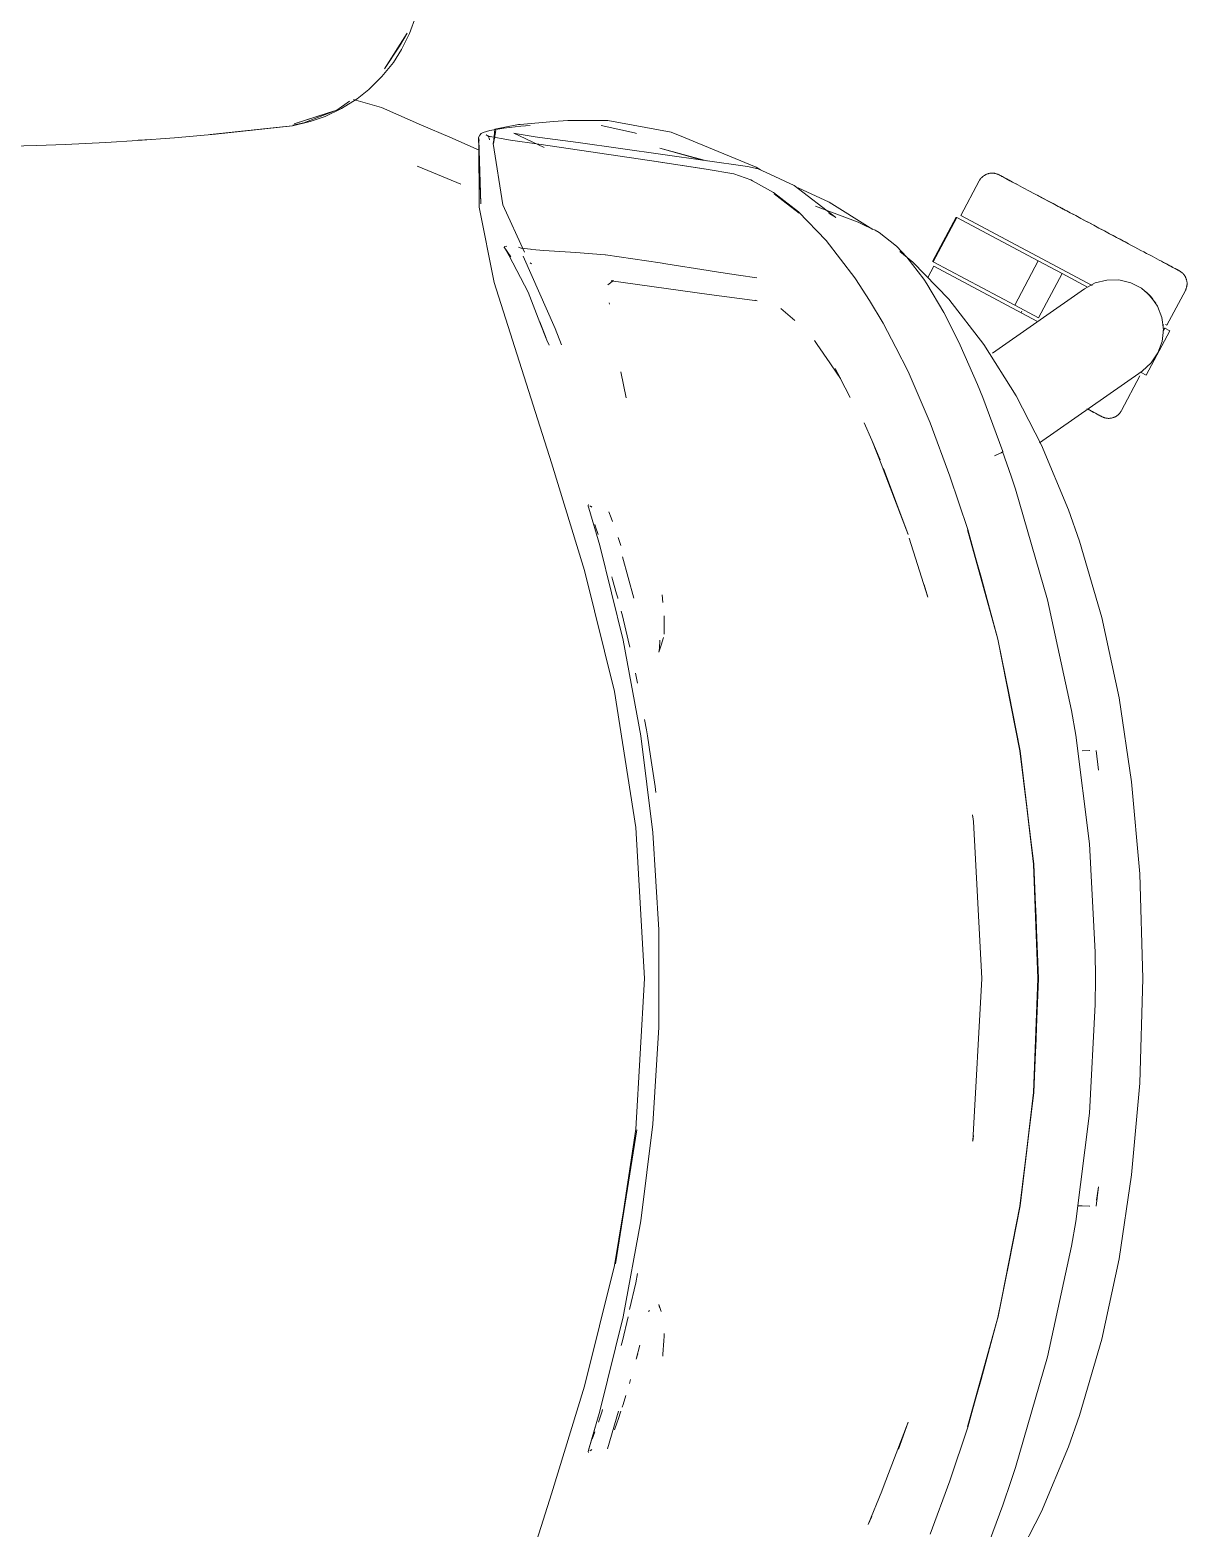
# Model space of a CAD drawing. Header units: millimetres. Extents: x 155927 to 317870, y -36033 to 97293.
# Drawn here: x 181993.4 to 182315.7, y 11377.2 to 11794.4 of the extents above; entities that cross this region are included whole.
import ezdxf

# ---------------------------------------------------------------- set-up
doc = ezdxf.new("R2010")
doc.units = ezdxf.units.MM
doc.header["$MEASUREMENT"] = 0
doc.layers.add('G-IMPT', color=8, linetype='CONTINUOUS', lineweight=9)
doc.layers.add('I-FURN', color=8, linetype='CONTINUOUS', lineweight=9)

msp = doc.modelspace()

# ---------------------------------------------------------------- linework, layer by layer
at = {"layer": 'G-IMPT'}
for p, q in [((182099.14, 11793.39), (182100.85, 11798.16)), ((182098.49, 11793.48), (182092.17, 11783.53)), ((182098.49, 11793.48), (182096.33, 11789.81)), ((182099.14, 11793.39), (182096.9, 11788.88)), ((182096.33, 11789.81), (182092.17, 11783.53)), ((182091.44, 11781.36), (182094.63, 11785.33)), ((182096.9, 11788.88), (182094.63, 11785.33)), ((182091.44, 11781.36), (182087.84, 11777.81)), ((182087.84, 11777.81), (182084.53, 11775.18)), ((182080.2, 11772.45), (182075.62, 11770.26)), ((182078.88, 11772.06), (182082.46, 11774.48)), ((182080.2, 11772.45), (182084.53, 11775.18)), ((182091.36, 11772.74), (182083.54, 11775)), ((182091.36, 11772.74), (182102.49, 11767.88)), ((182066.53, 11767.66), (182071.49, 11768.82)), ((182066.6, 11767.88), (182069.66, 11768.45)), ((182078.88, 11772.06), (182067.03, 11768.24)), ((182076.17, 11771.16), (182067.03, 11768.24)), ((182069.66, 11768.45), (182077.84, 11771.65)), ((182075.62, 11770.26), (182071.49, 11768.82)), ((182078.88, 11772.06), (182076.17, 11771.16)), ((182139.26, 11768.84), (182129.93, 11768.03)), ((182139.26, 11768.84), (182143.21, 11769.18)), ((182143.21, 11769.18), (182147.38, 11769.18)), ((182154.35, 11769.15), (182147.38, 11769.18)), ((182154.35, 11769.15), (182172.05, 11765.91)), ((182023.41, 11763.59), (182033.69, 11764.32)), ((182045.09, 11765.31), (182033.69, 11764.32)), ((182066.53, 11767.66), (182043.57, 11765.2)), ((182043.57, 11765.2), (182063.71, 11767.33)), ((182066.53, 11767.66), (182045.09, 11765.31)), ((182062.2, 11767.18), (182063.71, 11767.33)), ((182066.53, 11767.66), (182063.71, 11767.33)), ((182102.49, 11767.88), (182110.32, 11764.46)), ((182110.32, 11764.46), (182118.49, 11760.89)), ((182118.35, 11764.45), (182118.75, 11765.02)), ((182118.35, 11764.45), (182118.54, 11763.58)), ((182118.97, 11745.89), (182118.38, 11764.33)), ((182118.38, 11764.33), (182118.48, 11763.87)), ((182119.12, 11765.52), (182118.75, 11765.02)), ((182119.12, 11765.52), (182119.66, 11765.84)), ((182121.52, 11766.39), (182119.66, 11765.84)), ((182121.01, 11764.79), (182120.51, 11765.19)), ((182121.61, 11764.63), (182120.51, 11765.19)), ((182121.61, 11764.63), (182120.99, 11764.8)), ((182120.99, 11764.8), (182127.26, 11763.69)), ((182121.33, 11764.25), (182121.01, 11764.79)), ((182121.33, 11764.25), (182121.41, 11763.76)), ((182124.8, 11766.92), (182121.52, 11766.39)), ((182123.13, 11766.33), (182122.44, 11762.75)), ((182122.5, 11762.78), (182122.89, 11766.74)), ((182123.13, 11766.33), (182122.5, 11762.78)), ((182125.21, 11767.18), (182122.89, 11766.74)), ((182124.8, 11766.92), (182125.42, 11767)), ((182125.21, 11767.18), (182129.46, 11767.99)), ((182130.1, 11767.52), (182125.42, 11767)), ((182136.66, 11761.6), (182128.23, 11765.6)), ((182128.23, 11765.6), (182129.09, 11765.46)), ((182129.09, 11765.46), (182134.11, 11764.62)), ((182129.93, 11768.03), (182129.46, 11767.99)), ((182130.1, 11767.52), (182132.69, 11767.73)), ((182134.11, 11764.62), (182135.41, 11764.41)), ((182146.07, 11762.97), (182135.41, 11764.41)), ((182152.49, 11767.74), (182161.79, 11765.7)), ((182161.79, 11765.7), (182162.37, 11765.55)), ((182172.05, 11765.91), (182175.91, 11764.32)), ((182179.27, 11762.93), (182175.91, 11764.32)), ((181983.04, 11761.91), (181995.35, 11762.2)), ((182003.23, 11762.49), (181995.35, 11762.2)), ((182003.23, 11762.49), (182014.54, 11763.03)), ((182023.41, 11763.59), (182014.54, 11763.03)), ((182025.45, 11763.73), (182023.55, 11763.64)), ((182025.45, 11763.73), (182026.87, 11763.86)), ((182118.97, 11745.89), (182118.48, 11763.87)), ((182118.53, 11745), (182118.48, 11763.87)), ((182118.48, 11763.87), (182118.52, 11763.7)), ((182118.54, 11763.58), (182118.52, 11763.7)), ((182125.16, 11745.7), (182122.44, 11762.75)), ((182135.11, 11762.58), (182127.26, 11763.69)), ((182165.98, 11758.02), (182135.11, 11762.58)), ((182146.07, 11762.97), (182193.29, 11756.29)), ((182168.87, 11761.42), (182180.76, 11758.07)), ((182168.87, 11761.42), (182181.82, 11757.92)), ((182195.72, 11756.13), (182179.27, 11762.93)), ((182101.26, 11756.46), (182101.53, 11756.36)), ((182113.38, 11751.43), (182101.53, 11756.36)), ((182165.98, 11758.02), (182181.17, 11755.7)), ((182166.59, 11757.93), (182181.75, 11755.63)), ((182166.59, 11757.93), (182181.17, 11755.7)), ((182193.29, 11756.29), (182196.28, 11755.65)), ((182196.89, 11755.36), (182195.72, 11756.13)), ((182189.42, 11754.33), (182181.75, 11755.63)), ((182194.21, 11752.58), (182189.42, 11754.33)), ((182194.21, 11752.58), (182194.63, 11752.36)), ((182200.47, 11749.08), (182194.63, 11752.36)), ((182199.65, 11754.08), (182196.28, 11755.65)), ((182206.22, 11751.02), (182199.65, 11754.08)), ((182207.43, 11743.66), (182200.47, 11749.08)), ((182200.69, 11748.75), (182207.64, 11743.35)), ((182200.69, 11748.75), (182204.07, 11746.16)), ((182217.87, 11742.1), (182206.22, 11751.02)), ((182215.98, 11746.39), (182207.35, 11750.37)), ((182122.72, 11724.04), (182118.53, 11745)), ((182125.16, 11745.7), (182131.14, 11732.52)), ((182207.64, 11743.35), (182204.07, 11746.16)), ((182207.43, 11743.66), (182215.17, 11735.76)), ((182212.22, 11745.33), (182224.12, 11740.82)), ((182227.43, 11739.27), (182215.98, 11746.39)), ((182217.87, 11742.1), (182215.92, 11743.21)), ((182226.35, 11739.75), (182224.12, 11740.82)), ((182228.79, 11738.58), (182226.35, 11739.75)), ((182227.43, 11739.27), (182228.2, 11738.77)), ((182215.17, 11735.76), (182223.19, 11725.32)), ((182228.79, 11738.58), (182229.92, 11737.96)), ((182229.92, 11737.96), (182234.79, 11734.1)), ((182125.52, 11733.89), (182125.48, 11733.72)), ((182125.54, 11734.02), (182125.52, 11733.89)), ((182125.52, 11733.89), (182127.36, 11731.19)), ((182125.52, 11733.89), (182126.87, 11731.44)), ((182126.23, 11734.17), (182125.54, 11734.02)), ((182132.15, 11721.33), (182126.87, 11731.44)), ((182129.5, 11733.86), (182130.27, 11733.58)), ((182130.33, 11733.56), (182130.27, 11733.58)), ((182132.79, 11733.27), (182130.33, 11733.56)), ((182139.7, 11711.22), (182130.77, 11731.38)), ((182132.79, 11733.27), (182133.16, 11733.23)), ((182136.57, 11732.98), (182133.16, 11733.23)), ((182136.57, 11732.98), (182145.42, 11732.35)), ((182153.66, 11731.73), (182145.42, 11732.35)), ((182153.74, 11731.72), (182153.66, 11731.73)), ((182153.74, 11731.72), (182168.96, 11729.51)), ((182237.68, 11731.07), (182234.79, 11734.1)), ((182235.68, 11732.66), (182239.35, 11729.65)), ((182237.68, 11731.07), (182242.4, 11724.94)), ((182133.15, 11729.21), (182132.71, 11729.48)), ((182168.96, 11729.51), (182170.51, 11729.26)), ((182170.51, 11729.26), (182182.28, 11727.39)), ((182183.94, 11727.13), (182182.28, 11727.39)), ((182190.78, 11726.07), (182183.94, 11727.13)), ((182239.35, 11729.65), (182249.31, 11719.36)), ((182138.71, 11673.8), (182122.72, 11724.04)), ((182154.4, 11723.34), (182155.96, 11724.58)), ((182155.25, 11724.45), (182155.52, 11724.5)), ((182182.59, 11720.72), (182155.25, 11724.45)), ((182155.75, 11724.54), (182155.52, 11724.5)), ((182190.78, 11726.07), (182195.85, 11725.32)), ((182223.19, 11725.32), (182223.36, 11725.06)), ((182227.24, 11718.97), (182223.36, 11725.06)), ((182242.4, 11724.94), (182243.26, 11723.65)), ((182247.99, 11715.66), (182243.26, 11723.65)), ((182132.15, 11721.33), (182135.4, 11712.86)), ((182154.75, 11718.39), (182154.8, 11718.04)), ((182182.59, 11720.72), (182195.94, 11718.94)), ((182195.94, 11718.94), (182195.47, 11719.08)), ((182227.24, 11718.97), (182231.01, 11712.74)), ((182259.12, 11706.76), (182249.31, 11719.36)), ((182206.44, 11713.44), (182202.53, 11716.77)), ((182252.3, 11707.05), (182247.99, 11715.66)), ((182252.52, 11706.6), (182247.99, 11715.66)), ((182247.99, 11715.66), (182248.3, 11715.06)), ((182252.52, 11706.6), (182248.3, 11715.06)), ((182137.42, 11707.96), (182135.39, 11713.06)), ((182135.39, 11713.06), (182137.19, 11708.53)), ((182135.4, 11712.86), (182137.42, 11707.96)), ((182141.44, 11706.64), (182139.7, 11711.22)), ((182234.58, 11705.95), (182231.01, 11712.74)), ((182137.42, 11707.96), (182137.98, 11706.55)), ((182212.71, 11706.8), (182211.96, 11707.91)), ((182216.21, 11701.67), (182212.71, 11706.8)), ((182234.58, 11705.95), (182237.97, 11699.22)), ((182252.3, 11707.05), (182252.52, 11706.6)), ((182252.52, 11706.6), (182257.29, 11695.65)), ((182259.12, 11706.76), (182268.09, 11692.46)), ((182216.6, 11701.09), (182216.21, 11701.67)), ((182159.43, 11691.91), (182158.02, 11699.17)), ((182219.16, 11697.34), (182216.6, 11701.09)), ((182219.16, 11697.34), (182217.66, 11700.11)), ((182221.84, 11692.01), (182217.66, 11700.11)), ((182244.14, 11684.99), (182237.97, 11699.22)), ((182257.29, 11695.65), (182258.77, 11691.97)), ((182258.77, 11691.97), (182264.34, 11677)), ((182268.09, 11692.46), (182275.18, 11678.69)), ((182225.72, 11684.96), (182227.91, 11680.12)), ((182244.14, 11684.99), (182249.6, 11670.11)), ((182227.91, 11680.12), (182230.22, 11674.67)), ((182227.91, 11680.12), (182230.64, 11673.03)), ((182263.08, 11676.22), (182263.9, 11676.6)), ((182263.08, 11676.22), (182263.72, 11676.5)), ((182263.72, 11676.5), (182263.9, 11676.6)), ((182264.31, 11676.87), (182263.9, 11676.6)), ((182263.9, 11676.6), (182264.3, 11676.83)), ((182264.31, 11676.87), (182264.3, 11676.83)), ((182264.34, 11677), (182264.31, 11676.87)), ((182264.31, 11676.87), (182264.31, 11677)), ((182264.31, 11677), (182266.71, 11670.07)), ((182282.7, 11660.71), (182275.18, 11678.69)), ((182138.71, 11673.8), (182147.89, 11643.83)), ((182231.3, 11671.31), (182230.64, 11673.03)), ((182263.08, 11676.22), (182262.02, 11675.8)), ((182262.02, 11675.8), (182262.61, 11676.02)), ((182263.08, 11676.22), (182262.61, 11676.02)), ((182238.01, 11653.86), (182231.19, 11672.27)), ((182238.01, 11653.86), (182231.3, 11671.31)), ((182254.61, 11655.2), (182249.6, 11670.11)), ((182267.91, 11666.47), (182266.71, 11670.07)), ((182276.85, 11635.64), (182267.91, 11666.47)), ((182148.94, 11662.23), (182148.85, 11662)), ((182148.85, 11662), (182148.91, 11661.77)), ((182148.91, 11661.77), (182148.98, 11661.48)), ((182148.98, 11661.48), (182149.05, 11661.21)), ((182152.12, 11650.78), (182149.05, 11661.21)), ((182149.94, 11661.46), (182149.33, 11661.85)), ((182149.94, 11661.46), (182149.73, 11661.61)), ((182155.25, 11658.53), (182154.64, 11660.19)), ((182285.77, 11651.98), (182282.7, 11660.71)), ((182150.96, 11655.98), (182150.72, 11656.64)), ((182150.96, 11655.98), (182151.71, 11653.88)), ((182155.25, 11658.53), (182155.62, 11657.52)), ((182157.96, 11650.77), (182157.24, 11652.99)), ((182243.54, 11636.39), (182238.29, 11652.87)), ((182258.34, 11641.95), (182254.57, 11655.11)), ((182262.99, 11624.7), (182254.57, 11655.11)), ((182262.99, 11624.7), (182254.61, 11655.2)), ((182285.77, 11651.98), (182291.95, 11630.74)), ((182158.67, 11624.46), (182152.12, 11650.78)), ((182158.41, 11647.68), (182161.63, 11636.16)), ((182156.21, 11610.14), (182147.89, 11643.83)), ((182155.7, 11641.35), (182155.5, 11642.04)), ((182156.82, 11637.36), (182155.7, 11641.35)), ((182243.54, 11636.39), (182242.47, 11639.82)), ((182258.34, 11641.95), (182262.99, 11624.7)), ((182156.82, 11637.36), (182157.14, 11636.22)), ((182157.14, 11636.22), (182157.18, 11636.04)), ((182169.7, 11634.96), (182169.48, 11637.06)), ((182276.85, 11635.64), (182283.52, 11604.85)), ((182158.44, 11631.2), (182158.1, 11632.49)), ((182158.44, 11631.2), (182159.99, 11624.45)), ((182170.1, 11626.11), (182170.01, 11631.17)), ((182170.01, 11631.17), (182170.09, 11628.89)), ((182291.95, 11630.74), (182296.76, 11608.37)), ((182170.1, 11626.11), (182170.09, 11628.89)), ((182158.67, 11624.46), (182163.6, 11597.79)), ((182160.45, 11622.47), (182159.99, 11624.45)), ((182168.56, 11621.05), (182169.24, 11623)), ((182168.77, 11622.1), (182168.81, 11624.41)), ((182168.82, 11624.27), (182168.81, 11624.41)), ((182169.24, 11623), (182169.85, 11625.16)), ((182262.99, 11624.7), (182269.17, 11593.57)), ((182262.99, 11624.7), (182266.07, 11609.68)), ((182262.99, 11624.7), (182269.16, 11593.65)), ((182168.77, 11622.1), (182168.56, 11621.05)), ((182162.65, 11612.42), (182162.11, 11615.24)), ((182156.21, 11610.14), (182162.2, 11572.23)), ((182269.17, 11593.57), (182266.07, 11609.68)), ((182296.76, 11608.37), (182300.25, 11584.95)), ((182164.57, 11602.32), (182165.13, 11599.42)), ((182284.7, 11597.93), (182283.52, 11604.85)), ((182163.6, 11597.79), (182166.9, 11570.87)), ((182165.37, 11597.79), (182165.13, 11599.42)), ((182166.22, 11592.16), (182165.37, 11597.79)), ((182288.52, 11567.76), (182284.7, 11597.93)), ((182272.99, 11562.06), (182269.16, 11593.65)), ((182272.95, 11562.02), (182269.17, 11593.57)), ((182269.17, 11593.57), (182271.11, 11578.1)), ((182286.5, 11593.61), (182288.59, 11593.69)), ((182288.59, 11593.69), (182288.48, 11593.69)), ((182290.35, 11593.66), (182291, 11588.24)), ((182166.22, 11592.16), (182167.52, 11583.64)), ((182300.25, 11584.95), (182302.51, 11559.38)), ((182167.52, 11583.64), (182167.7, 11581.98)), ((182272.95, 11562.02), (182271.11, 11578.1)), ((182162.2, 11572.23), (182164.56, 11530.24)), ((182255.95, 11575.52), (182255.99, 11575.27)), ((182256.23, 11573.97), (182255.96, 11575.75)), ((182256.23, 11573.97), (182255.99, 11575.27)), ((182258.55, 11530.24), (182256.23, 11573.97)), ((182258.5, 11530.24), (182256.23, 11573.97)), ((182168.55, 11543.8), (182166.9, 11570.87)), ((182290.13, 11537.55), (182288.52, 11567.76)), ((182273.63, 11547.13), (182272.95, 11562.02)), ((182272.95, 11562.02), (182274.09, 11530.24)), ((182272.99, 11562.06), (182274.32, 11530.24)), ((182302.51, 11559.38), (182303.36, 11530.24)), ((182168.55, 11543.8), (182168.55, 11516.68)), ((182273.63, 11547.13), (182274.09, 11530.24)), ((182290.13, 11537.55), (182290.23, 11530.24)), ((182162.2, 11488.26), (182164.56, 11530.24)), ((182258.5, 11530.24), (182256, 11484.9)), ((182272.95, 11498.47), (182274.09, 11530.24)), ((182274.32, 11530.24), (182272.99, 11498.43)), ((182273.63, 11513.36), (182274.09, 11530.24)), ((182290.13, 11522.93), (182290.23, 11530.24)), ((182303.36, 11530.24), (182302.51, 11501.1)), ((182290.13, 11522.93), (182288.52, 11492.73)), ((182168.55, 11516.68), (182166.9, 11489.61)), ((182272.95, 11498.47), (182273.63, 11513.36)), ((182272.99, 11498.43), (182269.16, 11466.83)), ((182272.95, 11498.47), (182269.17, 11466.91)), ((182271.11, 11482.39), (182272.95, 11498.47)), ((182302.51, 11501.1), (182300.25, 11475.53)), ((182163.6, 11462.69), (182166.9, 11489.61)), ((182288.52, 11492.73), (182284.7, 11462.56)), ((182156.21, 11450.34), (182162.46, 11488.08)), ((182162.2, 11488.26), (182156.47, 11450.72)), ((182162.46, 11488.08), (182156.47, 11450.72)), ((182255.95, 11484.96), (182255.99, 11485.21)), ((182256.23, 11486.51), (182255.99, 11485.21)), ((182256, 11484.9), (182256.23, 11486.51)), ((182271.11, 11482.39), (182269.17, 11466.91)), ((182290.35, 11466.83), (182291, 11472.24)), ((182290.43, 11468.47), (182291, 11472.24)), ((182300.25, 11475.53), (182296.76, 11452.11)), ((182269.17, 11466.91), (182262.95, 11435.67)), ((182262.95, 11435.67), (182269.16, 11466.83)), ((182269.17, 11466.91), (182266.07, 11450.81)), ((182285.25, 11466.92), (182286.5, 11466.87)), ((182288.59, 11466.8), (182286.5, 11466.87)), ((182288.59, 11466.8), (182288.48, 11466.8)), ((182158.67, 11436.02), (182163.6, 11462.69)), ((182284.7, 11462.56), (182283.52, 11455.64)), ((182283.52, 11455.64), (182276.85, 11424.85)), ((182291.95, 11429.75), (182296.76, 11452.11)), ((182147.89, 11416.66), (182156.21, 11450.34)), ((182162.62, 11448.07), (182162.15, 11445.44)), ((182262.99, 11435.78), (182266.07, 11450.81)), ((182162.15, 11445.44), (182160.44, 11438.02)), ((182168.56, 11439.43), (182169.24, 11437.48)), ((182168.56, 11439.43), (182168.73, 11438.58)), ((182158.67, 11436.02), (182152.12, 11409.7)), ((182159.99, 11436.04), (182158.44, 11429.29)), ((182165.89, 11437.83), (182165.75, 11437.42)), ((182262.99, 11435.78), (182254.57, 11405.38)), ((182262.99, 11435.78), (182254.61, 11405.29)), ((182258.34, 11418.54), (182262.99, 11435.78)), ((182169.99, 11429.27), (182170.09, 11430.64)), ((182170.09, 11431.34), (182170.09, 11430.64)), ((182158.44, 11429.29), (182158.1, 11428.01)), ((182162.29, 11424.21), (182163.29, 11428.07)), ((182169.99, 11429.27), (182169.71, 11425.56)), ((182285.77, 11408.51), (182291.95, 11429.75)), ((182162.29, 11424.21), (182162.68, 11425.73)), ((182169.71, 11425.56), (182169.68, 11425.08)), ((182267.91, 11394.02), (182276.85, 11424.85)), ((182160.38, 11417.42), (182160.71, 11418.54)), ((182258.34, 11418.54), (182254.57, 11405.38)), ((182147.89, 11416.66), (182138.71, 11386.68)), ((182158.6, 11411.63), (182159.39, 11414.12)), ((182152.12, 11409.7), (182148.85, 11398.48)), ((182152.12, 11409.7), (182149.01, 11398.88)), ((182152.12, 11409.7), (182149.06, 11399.17)), ((182152.75, 11409.71), (182152.02, 11407.48)), ((182152.75, 11409.71), (182152.9, 11410.17)), ((182157.32, 11409.71), (182154.28, 11399.28)), ((182157.21, 11407.41), (182157.98, 11409.71)), ((182158.36, 11410.85), (182158.6, 11411.63)), ((182151.73, 11406.68), (182152.02, 11407.48)), ((182156.19, 11404.53), (182156.95, 11406.69)), ((182157.21, 11407.41), (182156.95, 11406.69)), ((182238.01, 11406.63), (182231.3, 11389.18)), ((182238.01, 11406.63), (182235.29, 11399.19)), ((182282.7, 11399.77), (182285.77, 11408.51)), ((182150.4, 11402.96), (182150, 11401.89)), ((182150.74, 11403.93), (182150.4, 11402.96)), ((182249.6, 11390.37), (182254.61, 11405.29)), ((182148.85, 11398.48), (182148.99, 11398.24)), ((182149.06, 11399.17), (182149.01, 11398.88)), ((182149.94, 11399.02), (182149.33, 11398.64)), ((182149.94, 11399.02), (182149.73, 11398.88)), ((182282.7, 11399.77), (182275.18, 11381.8)), ((182267.91, 11394.02), (182266.71, 11390.41)), ((182231.3, 11389.18), (182230.64, 11387.45)), ((182249.6, 11390.37), (182244.14, 11375.49)), ((182264.37, 11383.59), (182266.71, 11390.41)), ((182138.71, 11386.68), (182122.72, 11336.44)), ((182230.64, 11387.45), (182226.91, 11378.13)), ((182226.91, 11378.13), (182227.91, 11380.37)), ((182264.37, 11383.59), (182258.77, 11368.52)), ((182275.18, 11381.8), (182268.09, 11368.02))]:
    msp.add_line(p, q, dxfattribs=at)
at = {"layer": 'I-FURN'}
for p, q in [((182257.83, 11752.35), (182252.68, 11742.66)), ((182257.83, 11752.35), (182257.91, 11752.49)), ((182257.91, 11752.49), (182257.99, 11752.63)), ((182257.99, 11752.63), (182258.08, 11752.76)), ((182258.08, 11752.76), (182258.17, 11752.89)), ((182258.17, 11752.89), (182258.27, 11753.02)), ((182258.27, 11753.02), (182258.38, 11753.14)), ((182258.38, 11753.14), (182258.49, 11753.26)), ((182258.49, 11753.26), (182258.6, 11753.37)), ((182258.6, 11753.37), (182258.72, 11753.48)), ((182258.72, 11753.48), (182258.84, 11753.59)), ((182258.84, 11753.59), (182258.97, 11753.68)), ((182258.97, 11753.68), (182259.1, 11753.78)), ((182259.1, 11753.78), (182259.24, 11753.87)), ((182259.24, 11753.87), (182259.38, 11753.95)), ((182259.38, 11753.95), (182259.52, 11754.03)), ((182259.52, 11754.03), (182259.66, 11754.1)), ((182259.66, 11754.1), (182259.81, 11754.17)), ((182259.81, 11754.17), (182259.96, 11754.23)), ((182259.96, 11754.23), (182260.11, 11754.28)), ((182260.11, 11754.28), (182260.26, 11754.33)), ((182260.26, 11754.33), (182260.42, 11754.37)), ((182260.42, 11754.37), (182260.58, 11754.41)), ((182260.58, 11754.41), (182260.73, 11754.43)), ((182260.73, 11754.43), (182260.89, 11754.46)), ((182260.89, 11754.46), (182261.05, 11754.47)), ((182261.05, 11754.47), (182261.22, 11754.48)), ((182261.22, 11754.48), (182261.38, 11754.49)), ((182261.38, 11754.49), (182261.54, 11754.48)), ((182261.54, 11754.48), (182261.7, 11754.48)), ((182261.7, 11754.48), (182261.86, 11754.46)), ((182261.86, 11754.46), (182262.02, 11754.44)), ((182262.02, 11754.44), (182262.18, 11754.41)), ((182262.18, 11754.41), (182262.33, 11754.37)), ((182262.33, 11754.37), (182262.49, 11754.33)), ((182262.49, 11754.33), (182262.64, 11754.29)), ((182262.64, 11754.29), (182262.8, 11754.23)), ((182262.8, 11754.23), (182262.95, 11754.17)), ((182262.95, 11754.17), (182263.09, 11754.11)), ((182263.09, 11754.11), (182263.24, 11754.04)), ((182263.24, 11754.04), (182263.28, 11754.02)), ((182263.28, 11754.02), (182263.3, 11754.01)), ((182263.28, 11754.01), (182263.28, 11754.02)), ((182263.32, 11753.99), (182263.28, 11754.01)), ((182263.3, 11754.01), (182263.36, 11753.97)), ((182263.41, 11753.95), (182263.32, 11753.99)), ((182263.36, 11753.97), (182263.46, 11753.92)), ((182263.53, 11753.88), (182263.41, 11753.95)), ((182263.46, 11753.92), (182263.6, 11753.85)), ((182263.69, 11753.8), (182263.53, 11753.88)), ((182263.6, 11753.85), (182263.78, 11753.75)), ((182263.89, 11753.69), (182263.69, 11753.8)), ((182263.78, 11753.75), (182264, 11753.63)), ((182264.13, 11753.56), (182263.89, 11753.69)), ((182264, 11753.63), (182264.26, 11753.5)), ((182264.41, 11753.41), (182264.13, 11753.56)), ((182264.26, 11753.5), (182264.55, 11753.34)), ((182264.73, 11753.24), (182264.41, 11753.41)), ((182264.55, 11753.34), (182264.89, 11753.16)), ((182265.09, 11753.05), (182264.73, 11753.24)), ((182264.89, 11753.16), (182265.26, 11752.96)), ((182265.48, 11752.85), (182265.09, 11753.05)), ((182265.26, 11752.96), (182265.67, 11752.74)), ((182265.91, 11752.62), (182265.48, 11752.85)), ((182265.67, 11752.74), (182266.12, 11752.51)), ((182266.37, 11752.37), (182265.91, 11752.62)), ((182266.12, 11752.51), (182266.6, 11752.25)), ((182266.87, 11752.1), (182266.37, 11752.37)), ((182266.6, 11752.25), (182267.12, 11751.97)), ((182267.41, 11751.82), (182266.87, 11752.1)), ((182267.12, 11751.97), (182267.67, 11751.68)), ((182267.98, 11751.52), (182267.41, 11751.82)), ((182267.67, 11751.68), (182268.25, 11751.37)), ((182268.58, 11751.2), (182267.98, 11751.52)), ((182269.21, 11750.86), (182268.58, 11751.2)), ((182269.88, 11750.51), (182269.21, 11750.86)), ((182270.57, 11750.14), (182269.88, 11750.51)), ((182271.29, 11749.75), (182270.57, 11750.14)), ((182272.04, 11749.35), (182271.29, 11749.75)), ((182272.82, 11748.94), (182272.04, 11749.35)), ((182273.62, 11748.52), (182272.82, 11748.94)), ((182274.45, 11748.08), (182273.62, 11748.52)), ((182274, 11748.32), (182274.83, 11747.87)), ((182275.29, 11747.63), (182274.45, 11748.08)), ((182274.83, 11747.87), (182275.69, 11747.42)), ((182276.16, 11747.17), (182275.29, 11747.63)), ((182275.69, 11747.42), (182276.57, 11746.95)), ((182277.05, 11746.69), (182276.16, 11747.17)), ((182276.57, 11746.95), (182277.46, 11746.47)), ((182277.95, 11746.21), (182277.05, 11746.69)), ((182277.46, 11746.47), (182278.38, 11745.99)), ((182278.88, 11745.72), (182277.95, 11746.21)), ((182278.38, 11745.99), (182279.31, 11745.49)), ((182279.81, 11745.22), (182278.88, 11745.72)), ((182279.31, 11745.49), (182280.25, 11744.99)), ((182280.77, 11744.72), (182279.81, 11745.22)), ((182280.25, 11744.99), (182281.21, 11744.48)), ((182281.73, 11744.2), (182280.77, 11744.72)), ((182281.21, 11744.48), (182282.18, 11743.97)), ((182282.7, 11743.69), (182281.73, 11744.2)), ((182282.18, 11743.97), (182283.15, 11743.45)), ((182283.69, 11743.16), (182282.7, 11743.69)), ((182283.15, 11743.45), (182284.14, 11742.92)), ((182251.38, 11742.22), (182244.81, 11729.86)), ((182244.98, 11729.77), (182251.55, 11742.13)), ((182251.55, 11742.13), (182274.26, 11730.05)), ((182289.28, 11723.2), (182252.68, 11742.66)), ((182284.68, 11742.64), (182283.69, 11743.16)), ((182284.14, 11742.92), (182285.14, 11742.39)), ((182285.67, 11742.11), (182284.68, 11742.64)), ((182285.14, 11742.39), (182286.14, 11741.86)), ((182286.68, 11741.57), (182285.67, 11742.11)), ((182286.14, 11741.86), (182287.14, 11741.33)), ((182287.68, 11741.04), (182286.68, 11741.57)), ((182287.14, 11741.33), (182288.14, 11740.79)), ((182288.69, 11740.51), (182287.68, 11741.04)), ((182288.14, 11740.79), (182289.15, 11740.26)), ((182289.69, 11739.97), (182288.69, 11740.51)), ((182289.15, 11740.26), (182290.15, 11739.73)), ((182290.69, 11739.44), (182289.69, 11739.97)), ((182290.15, 11739.73), (182291.15, 11739.19)), ((182291.69, 11738.91), (182290.69, 11739.44)), ((182291.15, 11739.19), (182292.15, 11738.66)), ((182292.69, 11738.38), (182291.69, 11738.91)), ((182292.15, 11738.66), (182293.14, 11738.14)), ((182293.67, 11737.85), (182292.69, 11738.38)), ((182293.14, 11738.14), (182294.13, 11737.61)), ((182294.65, 11737.33), (182293.67, 11737.85)), ((182294.13, 11737.61), (182295.1, 11737.1)), ((182295.62, 11736.82), (182294.65, 11737.33)), ((182295.1, 11737.1), (182296.06, 11736.58)), ((182296.58, 11736.31), (182295.62, 11736.82)), ((182296.06, 11736.58), (182297.02, 11736.08)), ((182297.52, 11735.81), (182296.58, 11736.31)), ((182297.02, 11736.08), (182297.95, 11735.58)), ((182298.45, 11735.31), (182297.52, 11735.81)), ((182297.95, 11735.58), (182298.88, 11735.09)), ((182299.37, 11734.83), (182298.45, 11735.31)), ((182298.88, 11735.09), (182299.78, 11734.61)), ((182300.26, 11734.35), (182299.37, 11734.83)), ((182301.14, 11733.88), (182300.26, 11734.35)), ((182302, 11733.43), (182301.14, 11733.88)), ((182302.83, 11732.98), (182302, 11733.43)), ((182303.64, 11732.55), (182302.83, 11732.98)), ((182304.43, 11732.13), (182303.64, 11732.55)), ((182305.19, 11731.73), (182304.43, 11732.13)), ((182305.93, 11731.34), (182305.19, 11731.73)), ((182306.63, 11730.96), (182305.93, 11731.34)), ((182307.31, 11730.6), (182306.63, 11730.96)), ((182245.17, 11728.54), (182243.49, 11725.38)), ((182267.69, 11717.69), (182244.98, 11729.77)), ((182273.86, 11713.28), (182245.17, 11728.54)), ((182267.69, 11717.69), (182274.26, 11730.05)), ((182274.26, 11730.05), (182280.9, 11726.52)), ((182307.96, 11730.26), (182307.31, 11730.6)), ((182308.58, 11729.93), (182307.96, 11730.26)), ((182309.16, 11729.62), (182308.58, 11729.93)), ((182308.85, 11729.78), (182309.42, 11729.48)), ((182309.71, 11729.33), (182309.16, 11729.62)), ((182309.42, 11729.48), (182309.95, 11729.2)), ((182310.23, 11729.05), (182309.71, 11729.33)), ((182309.95, 11729.2), (182310.46, 11728.93)), ((182310.71, 11728.79), (182310.23, 11729.05)), ((182310.46, 11728.93), (182310.92, 11728.68)), ((182311.16, 11728.56), (182310.71, 11728.79)), ((182310.92, 11728.68), (182311.35, 11728.45)), ((182311.57, 11728.34), (182311.16, 11728.56)), ((182311.35, 11728.45), (182311.74, 11728.25)), ((182311.94, 11728.14), (182311.57, 11728.34)), ((182311.74, 11728.25), (182312.1, 11728.06)), ((182312.28, 11727.96), (182311.94, 11728.14)), ((182312.1, 11728.06), (182312.42, 11727.89)), ((182312.57, 11727.8), (182312.28, 11727.96)), ((182312.42, 11727.89), (182312.7, 11727.74)), ((182312.83, 11727.67), (182312.57, 11727.8)), ((182312.7, 11727.74), (182312.94, 11727.61)), ((182313.05, 11727.55), (182312.83, 11727.67)), ((182312.94, 11727.61), (182313.14, 11727.5)), ((182313.23, 11727.46), (182313.05, 11727.55)), ((182313.14, 11727.5), (182313.3, 11727.42)), ((182313.37, 11727.38), (182313.23, 11727.46)), ((182313.3, 11727.42), (182313.42, 11727.35)), ((182313.47, 11727.33), (182313.37, 11727.38)), ((182313.42, 11727.35), (182313.5, 11727.31)), ((182313.53, 11727.3), (182313.47, 11727.33)), ((182313.5, 11727.31), (182313.55, 11727.29)), ((182313.55, 11727.28), (182313.53, 11727.3)), ((182313.55, 11727.29), (182313.55, 11727.28)), ((182313.55, 11727.28), (182313.69, 11727.21)), ((182313.69, 11727.21), (182313.83, 11727.12)), ((182313.83, 11727.12), (182313.96, 11727.03)), ((182313.96, 11727.03), (182314.09, 11726.94)), ((182314.09, 11726.94), (182314.22, 11726.84)), ((182314.22, 11726.84), (182314.34, 11726.73)), ((182314.34, 11726.73), (182314.46, 11726.62)), ((182314.46, 11726.62), (182314.58, 11726.51)), ((182274.33, 11714.16), (182280.9, 11726.52)), ((182280.9, 11726.52), (182287.96, 11722.77)), ((182287.1, 11722.31), (182290.07, 11723.9)), ((182290.07, 11723.9), (182293.34, 11724.72)), ((182293.34, 11724.72), (182296.72, 11724.75)), ((182296.72, 11724.75), (182300, 11723.96)), ((182300, 11723.96), (182302.99, 11722.41)), ((182302.99, 11722.41), (182305.53, 11720.19)), ((182314.58, 11726.51), (182314.68, 11726.39)), ((182314.68, 11726.39), (182314.79, 11726.27)), ((182314.79, 11726.27), (182314.89, 11726.14)), ((182314.89, 11726.14), (182314.98, 11726.01)), ((182314.98, 11726.01), (182315.07, 11725.87)), ((182315.07, 11725.87), (182315.15, 11725.74)), ((182315.15, 11725.74), (182315.23, 11725.59)), ((182315.23, 11725.59), (182315.3, 11725.45)), ((182315.3, 11725.45), (182315.37, 11725.3)), ((182315.37, 11725.3), (182315.43, 11725.15)), ((182315.43, 11725.15), (182315.48, 11725)), ((182315.49, 11722.47), (182315.43, 11722.31)), ((182315.48, 11725), (182315.53, 11724.85)), ((182315.54, 11722.62), (182315.49, 11722.47)), ((182315.53, 11724.85), (182315.57, 11724.69)), ((182315.58, 11722.78), (182315.54, 11722.62)), ((182315.57, 11724.69), (182315.61, 11724.53)), ((182315.61, 11722.93), (182315.58, 11722.78)), ((182315.61, 11724.53), (182315.64, 11724.38)), ((182315.64, 11723.09), (182315.61, 11722.93)), ((182315.64, 11724.38), (182315.66, 11724.22)), ((182315.66, 11723.25), (182315.64, 11723.09)), ((182315.66, 11724.22), (182315.68, 11724.06)), ((182315.68, 11723.41), (182315.66, 11723.25)), ((182315.68, 11724.06), (182315.69, 11723.9)), ((182315.69, 11723.57), (182315.68, 11723.41)), ((182315.69, 11723.9), (182315.69, 11723.73)), ((182315.69, 11723.73), (182315.69, 11723.57)), ((182261.47, 11704.36), (182287.1, 11722.31)), ((182304.7, 11721.06), (182303.28, 11722.21)), ((182306.99, 11718.27), (182304.7, 11721.06)), ((182305.53, 11720.19), (182307.47, 11717.43)), ((182310.07, 11712.15), (182315.22, 11721.83)), ((182315.24, 11721.87), (182315.22, 11721.83)), ((182315.31, 11722.02), (182315.24, 11721.87)), ((182315.38, 11722.16), (182315.31, 11722.02)), ((182315.43, 11722.31), (182315.38, 11722.16)), ((182274.33, 11714.16), (182267.69, 11717.69)), ((182269.67, 11716.04), (182269.45, 11715.63)), ((182307.47, 11717.43), (182308.69, 11714.29)), ((182308.69, 11714.29), (182309.11, 11710.94)), ((182304.31, 11698.22), (182310.88, 11710.58)), ((182309.11, 11710.94), (182308.73, 11707.59)), ((182309.48, 11711.33), (182309.08, 11710.57)), ((182309.57, 11711.28), (182309.48, 11711.33)), ((182309.48, 11711.33), (182310.88, 11710.58)), ((182310.07, 11712.15), (182309.69, 11712.35)), ((182308.73, 11707.59), (182307.56, 11704.43)), ((182305.66, 11701.64), (182303.15, 11699.38)), ((182307.56, 11704.43), (182305.66, 11701.64)), ((182303.15, 11699.38), (182274.56, 11679.36)), ((182297.41, 11688.34), (182302.56, 11698.02)), ((182304.31, 11698.22), (182302.91, 11698.96)), ((182302.91, 11698.96), (182303, 11698.92)), ((182287.82, 11688.87), (182288.36, 11688.58)), ((182288.63, 11688.44), (182288.12, 11688.71)), ((182288.36, 11688.58), (182288.86, 11688.32)), ((182289.12, 11688.18), (182288.63, 11688.44)), ((182288.86, 11688.32), (182289.33, 11688.07)), ((182289.56, 11687.94), (182289.12, 11688.18)), ((182289.33, 11688.07), (182289.76, 11687.84)), ((182289.97, 11687.72), (182289.56, 11687.94)), ((182289.76, 11687.84), (182290.15, 11687.63)), ((182290.34, 11687.53), (182289.97, 11687.72)), ((182290.15, 11687.63), (182290.5, 11687.44)), ((182290.68, 11687.35), (182290.34, 11687.53)), ((182290.5, 11687.44), (182290.82, 11687.27)), ((182290.98, 11687.19), (182290.68, 11687.35)), ((182290.82, 11687.27), (182291.1, 11687.12)), ((182291.24, 11687.05), (182290.98, 11687.19)), ((182291.1, 11687.12), (182291.34, 11687)), ((182291.46, 11686.94), (182291.24, 11687.05)), ((182291.34, 11687), (182291.54, 11686.89)), ((182291.64, 11686.84), (182291.46, 11686.94)), ((182291.54, 11686.89), (182291.7, 11686.8)), ((182291.78, 11686.76), (182291.64, 11686.84)), ((182291.7, 11686.8), (182291.83, 11686.74)), ((182291.88, 11686.71), (182291.78, 11686.76)), ((182291.83, 11686.74), (182291.91, 11686.69)), ((182291.94, 11686.68), (182291.88, 11686.71)), ((182291.91, 11686.69), (182291.95, 11686.67)), ((182291.96, 11686.67), (182291.94, 11686.68)), ((182291.95, 11686.67), (182291.96, 11686.67)), ((182291.99, 11686.65), (182291.96, 11686.67)), ((182292.14, 11686.58), (182291.99, 11686.65)), ((182292.29, 11686.51), (182292.14, 11686.58)), ((182292.44, 11686.45), (182292.29, 11686.51)), ((182292.59, 11686.4), (182292.44, 11686.45)), ((182292.74, 11686.35), (182292.59, 11686.4)), ((182292.9, 11686.31), (182292.74, 11686.35)), ((182293.06, 11686.28), (182292.9, 11686.31)), ((182293.21, 11686.25), (182293.06, 11686.28)), ((182293.37, 11686.22), (182293.21, 11686.25)), ((182293.53, 11686.21), (182293.37, 11686.22)), ((182293.7, 11686.2), (182293.53, 11686.21)), ((182293.86, 11686.2), (182293.7, 11686.2)), ((182294.02, 11686.2), (182293.86, 11686.2)), ((182294.18, 11686.21), (182294.02, 11686.2)), ((182294.34, 11686.23), (182294.18, 11686.21)), ((182294.5, 11686.25), (182294.34, 11686.23)), ((182294.66, 11686.28), (182294.5, 11686.25)), ((182294.81, 11686.31), (182294.66, 11686.28)), ((182294.97, 11686.36), (182294.81, 11686.31)), ((182295.12, 11686.4), (182294.97, 11686.36)), ((182295.28, 11686.46), (182295.12, 11686.4)), ((182295.43, 11686.52), (182295.28, 11686.46)), ((182295.57, 11686.58), (182295.43, 11686.52)), ((182295.72, 11686.66), (182295.57, 11686.58)), ((182295.86, 11686.73), (182295.72, 11686.66)), ((182296, 11686.82), (182295.86, 11686.73)), ((182296.13, 11686.91), (182296, 11686.82)), ((182296.26, 11687), (182296.13, 11686.91)), ((182296.39, 11687.1), (182296.26, 11687)), ((182296.51, 11687.2), (182296.39, 11687.1)), ((182296.63, 11687.31), (182296.51, 11687.2)), ((182296.75, 11687.43), (182296.63, 11687.31)), ((182296.85, 11687.54), (182296.75, 11687.43)), ((182296.96, 11687.67), (182296.85, 11687.54)), ((182297.06, 11687.79), (182296.96, 11687.67)), ((182297.15, 11687.92), (182297.06, 11687.79)), ((182297.24, 11688.06), (182297.15, 11687.92)), ((182297.33, 11688.19), (182297.24, 11688.06)), ((182297.41, 11688.34), (182297.33, 11688.19))]:
    msp.add_line(p, q, dxfattribs=at)
for points in [[(182305.05, 11720.72), (182305.45, 11720.31), (182305.81, 11719.9), (182306.15, 11719.48)], [(182309.01, 11712.38), (182309.05, 11712.01), (182309.09, 11711.34), (182309.09, 11710.8), (182309.08, 11710.57)]]:
    msp.add_open_spline(points, degree=3, dxfattribs=at)

doc.saveas('drawing.dxf')
